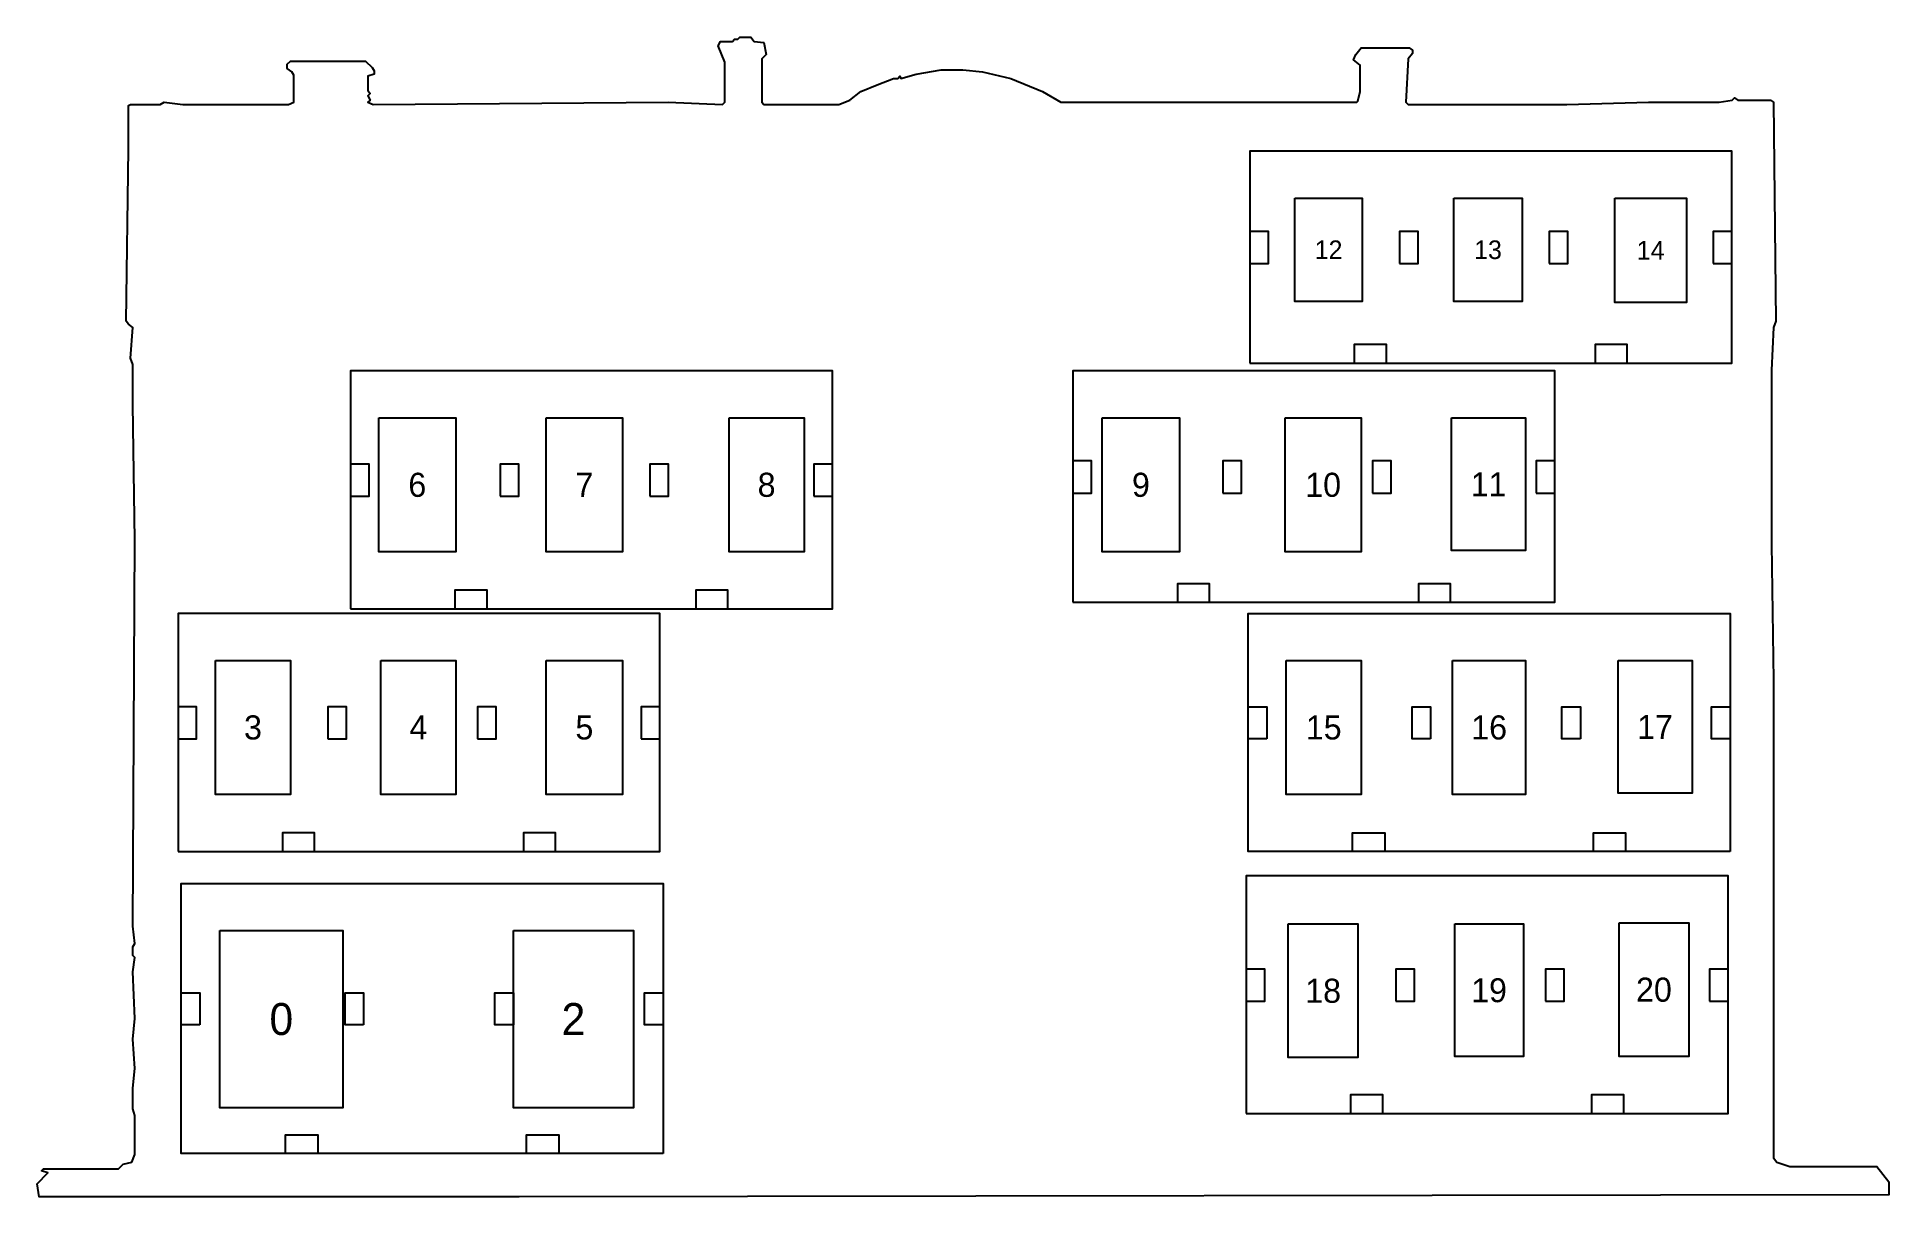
# Model space of a CAD drawing. Header units: millimetres. Extents: x 5 to 293, y -206 to -25.
import ezdxf
from ezdxf.enums import TextEntityAlignment as Align

# ---------------------------------------------------------------- set-up
doc = ezdxf.new("R2010")
doc.units = ezdxf.units.MM
for name, color, linetype in [('OUTLINE', 7, 'Continuous'), ('VARIANT_603c29dc', 232, 'Continuous'), ('VARIANT_67642b19', 224, 'Continuous'), ('VARIANT_7808ca3a', 55, 'Continuous'), ('VARIANT_9c3b2cee', 102, 'Continuous'), ('VARIANT_ce37a87c', 223, 'Continuous'), ('VARIANT_f31194a1', 26, 'Continuous'), ('VARIANT_ff1729bf', 112, 'Continuous')]:
    doc.layers.add(name, color=color, linetype=linetype)

msp = doc.modelspace()

# ---------------------------------------------------------------- linework, layer by layer
for points in [[(193.48, -76.16), (268.48, -76.16), (268.48, -43.16), (193.48, -43.16)], [(193.48, -60.66), (196.38, -60.66), (196.38, -55.66), (193.48, -55.66)], [(216.78, -60.66), (219.68, -60.66), (219.68, -55.66), (216.78, -55.66)], [(240.08, -60.66), (242.98, -60.66), (242.98, -55.66), (240.08, -55.66)], [(265.58, -60.66), (268.48, -60.66), (268.48, -55.66), (265.58, -55.66)], [(209.73, -76.16), (214.73, -76.16), (214.73, -73.26), (209.73, -73.26)], [(247.23, -76.16), (252.23, -76.16), (252.23, -73.26), (247.23, -73.26)], [(53.52, -114.37), (128.52, -114.37), (128.52, -77.37), (53.52, -77.37)], [(165.96, -113.37), (240.96, -113.37), (240.96, -77.37), (165.96, -77.37)], [(53.52, -96.87), (56.42, -96.87), (56.42, -91.87), (53.52, -91.87)], [(76.82, -96.87), (79.72, -96.87), (79.72, -91.87), (76.82, -91.87)], [(100.12, -96.87), (103.02, -96.87), (103.02, -91.87), (100.12, -91.87)], [(125.62, -96.87), (128.52, -96.87), (128.52, -91.87), (125.62, -91.87)], [(165.96, -96.37), (168.86, -96.37), (168.86, -91.37), (165.96, -91.37)], [(189.26, -96.37), (192.16, -96.37), (192.16, -91.37), (189.26, -91.37)], [(212.56, -96.37), (215.46, -96.37), (215.46, -91.37), (212.56, -91.37)], [(238.06, -96.37), (240.96, -96.37), (240.96, -91.37), (238.06, -91.37)], [(69.77, -114.37), (74.77, -114.37), (74.77, -111.47), (69.77, -111.47)], [(107.27, -114.37), (112.27, -114.37), (112.27, -111.47), (107.27, -111.47)], [(182.21, -113.37), (187.21, -113.37), (187.21, -110.47), (182.21, -110.47)], [(219.71, -113.37), (224.71, -113.37), (224.71, -110.47), (219.71, -110.47)], [(26.68, -152.13), (101.68, -152.13), (101.68, -115.13), (26.68, -115.13)], [(268.22, -152.13), (193.22, -152.13), (193.22, -115.13), (268.22, -115.13)], [(26.68, -134.63), (29.58, -134.63), (29.58, -129.63), (26.68, -129.63)], [(49.98, -134.63), (52.88, -134.63), (52.88, -129.63), (49.98, -129.63)], [(73.28, -134.63), (76.18, -134.63), (76.18, -129.63), (73.28, -129.63)], [(98.78, -134.63), (101.68, -134.63), (101.68, -129.63), (98.78, -129.63)], [(196.12, -134.63), (193.22, -134.63), (193.22, -129.63), (196.12, -129.63)], [(221.62, -134.63), (218.72, -134.63), (218.72, -129.63), (221.62, -129.63)], [(244.92, -134.63), (242.02, -134.63), (242.02, -129.63), (244.92, -129.63)], [(268.22, -134.63), (265.32, -134.63), (265.32, -129.63), (268.22, -129.63)], [(42.93, -152.13), (47.93, -152.13), (47.93, -149.23), (42.93, -149.23)], [(80.43, -152.13), (85.43, -152.13), (85.43, -149.23), (80.43, -149.23)], [(214.47, -152.13), (209.47, -152.13), (209.47, -149.23), (214.47, -149.23)], [(251.97, -152.13), (246.97, -152.13), (246.97, -149.23), (251.97, -149.23)], [(102.17, -199.12), (27.17, -199.12), (27.17, -157.12), (102.17, -157.12)], [(192.92, -192.94), (267.92, -192.94), (267.92, -155.94), (192.92, -155.94)], [(192.92, -175.44), (195.82, -175.44), (195.82, -170.44), (192.92, -170.44)], [(216.22, -175.44), (219.12, -175.44), (219.12, -170.44), (216.22, -170.44)], [(239.52, -175.44), (242.42, -175.44), (242.42, -170.44), (239.52, -170.44)], [(265.02, -175.44), (267.92, -175.44), (267.92, -170.44), (265.02, -170.44)], [(30.07, -179.12), (27.17, -179.12), (27.17, -174.12), (30.07, -174.12)], [(55.57, -179.12), (52.67, -179.12), (52.67, -174.12), (55.57, -174.12)], [(78.87, -179.12), (75.97, -179.12), (75.97, -174.12), (78.87, -174.12)], [(102.17, -179.12), (99.27, -179.12), (99.27, -174.12), (102.17, -174.12)], [(209.17, -192.94), (214.17, -192.94), (214.17, -190.04), (209.17, -190.04)], [(246.67, -192.94), (251.67, -192.94), (251.67, -190.04), (246.67, -190.04)], [(48.42, -199.12), (43.42, -199.12), (43.42, -196.22), (48.42, -196.22)], [(85.92, -199.12), (80.92, -199.12), (80.92, -196.22), (85.92, -196.22)]]:
    msp.add_lwpolyline(points, close=True)
at = {"layer": 'OUTLINE'}
msp.add_lwpolyline([(79.76, -205.91), (5.08, -205.91), (4.74, -203.88), (6.43, -202.18), (5.42, -201.85), (5.76, -201.51), (17.44, -201.51), (18.12, -200.83), (19.47, -200.49), (19.98, -199.31), (19.98, -193.21), (19.64, -192.19), (19.64, -188.98), (19.98, -185.93), (19.64, -181.36), (19.98, -178.14), (19.64, -170.86), (19.98, -168.66), (19.64, -168.32), (19.64, -166.96), (19.98, -166.45), (19.64, -163.75), (19.98, -103.63), (19.64, -82.63), (19.64, -76.37), (19.3, -75.35), (19.64, -70.61), (18.97, -70.1), (18.63, -69.6), (18.97, -42.84), (18.97, -39.45), (18.97, -36.07), (19.3, -35.9), (23.88, -35.9), (24.55, -35.56), (27.43, -35.9), (43.86, -35.9), (44.7, -35.56), (44.7, -31.33), (44.37, -30.82), (43.69, -30.31), (43.69, -29.63), (44.2, -29.13), (55.88, -29.13), (56.9, -30.14), (57.23, -30.65), (57.23, -31.16), (56.22, -31.5), (56.22, -32.68), (56.22, -33.7), (56.56, -34.21), (56.22, -34.54), (56.56, -35.22), (56.22, -35.56), (57.07, -35.9), (102.95, -35.56), (111.42, -35.9), (111.76, -35.56), (111.76, -29.29), (110.74, -26.75), (111.08, -26.08), (112.95, -26.08), (113.28, -25.74), (113.79, -25.74), (114.13, -25.4), (115.82, -25.4), (116.33, -26.08), (117.86, -26.25), (118.19, -28.11), (117.52, -28.79), (117.52, -35.56), (117.86, -35.9), (129.54, -35.9), (131.23, -35.22), (132.93, -33.87), (135.47, -32.85), (138.01, -31.83), (138.68, -31.83), (139.02, -31.5), (139.19, -31.83), (141.56, -31.16), (145.46, -30.48), (148.84, -30.48), (151.89, -30.82), (156.29, -31.83), (161.21, -33.87), (164.08, -35.56), (210.14, -35.56), (210.31, -35.39), (210.65, -33.87), (210.65, -29.8), (209.63, -28.96), (209.97, -28.11), (210.82, -27.09), (218.27, -27.09), (218.78, -27.43), (218.78, -27.94), (218.1, -28.79), (217.76, -35.56), (218.1, -35.9), (242.82, -35.9), (255.52, -35.56), (266.53, -35.56), (268.56, -35.22), (268.9, -34.88), (269.41, -35.22), (274.49, -35.22), (275, -35.56), (275.34, -69.6), (275, -70.61), (274.66, -77.22), (274.66, -104.31), (275, -125.48), (275, -199.81), (275.51, -200.49), (277.54, -201.17), (291.08, -201.17), (292.95, -203.54), (292.95, -205.57), (79.76, -205.91)], dxfattribs=at)
at = {"layer": 'VARIANT_603c29dc'}
for points in [[(33.19, -164.42), (52.32, -164.42), (52.32, -192.02), (33.19, -192.02)], [(78.91, -164.42), (97.54, -164.42), (97.54, -192.02), (78.91, -192.02)]]:
    msp.add_lwpolyline(points, close=True, dxfattribs=at)
at = {"layer": 'VARIANT_67642b19'}
for points in [[(32.51, -122.43), (44.2, -122.43), (44.2, -143.26), (32.51, -143.26)], [(58.25, -122.43), (69.93, -122.43), (69.93, -143.26), (58.25, -143.26)], [(83.99, -122.43), (95.84, -122.43), (95.84, -143.26), (83.99, -143.26)]]:
    msp.add_lwpolyline(points, close=True, dxfattribs=at)
at = {"layer": 'VARIANT_7808ca3a'}
for points in [[(57.91, -84.67), (69.93, -84.67), (69.93, -105.49), (57.91, -105.49)], [(83.99, -84.67), (95.84, -84.67), (95.84, -105.49), (83.99, -105.49)], [(112.44, -84.67), (124.12, -84.67), (124.12, -105.49), (112.44, -105.49)]]:
    msp.add_lwpolyline(points, close=True, dxfattribs=at)
at = {"layer": 'VARIANT_9c3b2cee'}
for points in [[(200.49, -50.46), (210.99, -50.46), (210.99, -66.55), (200.49, -66.55)], [(225.21, -50.46), (235.88, -50.46), (235.88, -66.55), (225.21, -66.55)], [(250.27, -50.46), (261.45, -50.46), (261.45, -66.72), (250.27, -66.72)]]:
    msp.add_lwpolyline(points, close=True, dxfattribs=at)
at = {"layer": 'VARIANT_ce37a87c'}
for points in [[(170.52, -84.67), (182.54, -84.67), (182.54, -105.49), (170.52, -105.49)], [(198.97, -84.67), (210.82, -84.67), (210.82, -105.49), (198.97, -105.49)], [(224.87, -84.67), (236.39, -84.67), (236.39, -105.33), (224.87, -105.33)]]:
    msp.add_lwpolyline(points, close=True, dxfattribs=at)
at = {"layer": 'VARIANT_f31194a1'}
for points in [[(199.47, -163.41), (210.31, -163.41), (210.31, -184.23), (199.47, -184.23)], [(225.38, -163.41), (236.05, -163.41), (236.05, -184.07), (225.38, -184.07)], [(250.95, -163.24), (261.79, -163.24), (261.79, -184.07), (250.95, -184.07)]]:
    msp.add_lwpolyline(points, close=True, dxfattribs=at)
at = {"layer": 'VARIANT_ff1729bf'}
for points in [[(199.14, -122.43), (210.82, -122.43), (210.82, -143.26), (199.14, -143.26)], [(225.04, -122.43), (236.39, -122.43), (236.39, -143.26), (225.04, -143.26)], [(250.78, -122.43), (262.3, -122.43), (262.3, -143.09), (250.78, -143.09)]]:
    msp.add_lwpolyline(points, close=True, dxfattribs=at)

# ---------------------------------------------------------------- texts
at = {"layer": 'VARIANT_603c29dc'}
for s, p in [('0', (42.76, -178.22)), ('2', (88.22, -178.22))]:
    msp.add_text(s, height=4.97, dxfattribs=at).set_placement(p, align=Align.MIDDLE_CENTER)
at = {"layer": 'VARIANT_67642b19'}
for s, p in [('3', (38.35, -132.84)), ('4', (64.09, -132.84)), ('5', (89.92, -132.84))]:
    msp.add_text(s, height=3.75, dxfattribs=at).set_placement(p, align=Align.MIDDLE_CENTER)
at = {"layer": 'VARIANT_7808ca3a'}
for s, p in [('6', (63.92, -95.08)), ('7', (89.92, -95.08)), ('8', (118.28, -95.08))]:
    msp.add_text(s, height=3.75, dxfattribs=at).set_placement(p, align=Align.MIDDLE_CENTER)
at = {"layer": 'VARIANT_9c3b2cee'}
for s, height, p in [('12', 2.896, (205.74, -58.5)), ('13', 2.896, (230.55, -58.5)), ('14', 2.926, (255.86, -58.59))]:
    msp.add_text(s, height=height, dxfattribs=at).set_placement(p, align=Align.MIDDLE_CENTER)
at = {"layer": 'VARIANT_ce37a87c'}
for s, height, p in [('9', 3.75, (176.53, -95.08)), ('10', 3.749, (204.89, -95.08)), ('11', 3.719, (230.63, -95))]:
    msp.add_text(s, height=height, dxfattribs=at).set_placement(p, align=Align.MIDDLE_CENTER)
at = {"layer": 'VARIANT_f31194a1'}
for s, height, p in [('18', 3.749, (204.89, -173.82)), ('19', 3.719, (230.72, -173.74)), ('20', 3.749, (256.37, -173.65))]:
    msp.add_text(s, height=height, dxfattribs=at).set_placement(p, align=Align.MIDDLE_CENTER)
at = {"layer": 'VARIANT_ff1729bf'}
for s, height, p in [('15', 3.749, (204.98, -132.84)), ('16', 3.749, (230.72, -132.84)), ('17', 3.719, (256.54, -132.76))]:
    msp.add_text(s, height=height, dxfattribs=at).set_placement(p, align=Align.MIDDLE_CENTER)

doc.saveas('drawing.dxf')
